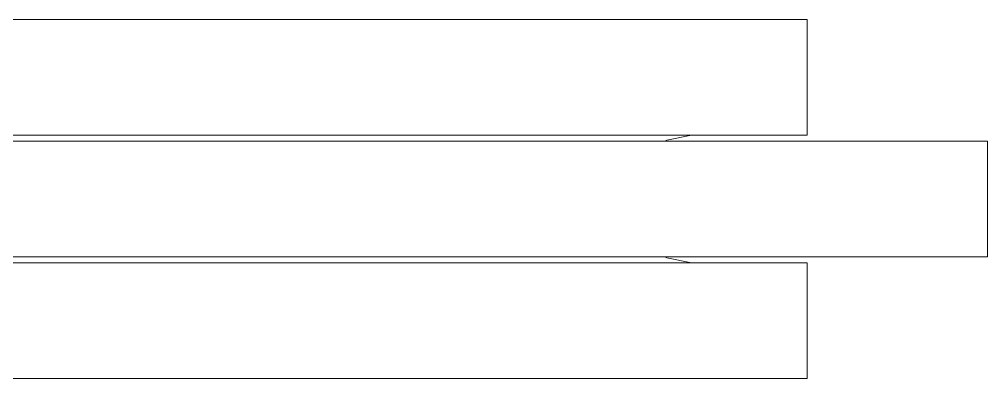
# Model space of a CAD drawing. Header units: millimetres. Extents: x -489 to 1607, y 116 to 1738.
# Drawn here: x -229.56 to -187.77, y 1365.62 to 1381.12 of the extents above; entities that cross this region are included whole.
import ezdxf

# ---------------------------------------------------------------- set-up
doc = ezdxf.new("R2010")
doc.units = ezdxf.units.MM

msp = doc.modelspace()

# ---------------------------------------------------------------- linework, layer by layer
at = {"color": 7, "linetype": 'Continuous', "lineweight": 15}
for p, q in [((-195.562, 1381.124), (-329.986, 1381.124)), ((-195.562, 1376.124), (-195.562, 1381.124)), ((-336.57, 1375.874), (-187.774, 1375.874)), ((-195.562, 1376.124), (-329.986, 1376.124)), ((-187.774, 1370.874), (-187.774, 1375.874)), ((-336.57, 1370.874), (-187.774, 1370.874)), ((-195.562, 1370.624), (-329.986, 1370.624)), ((-195.562, 1365.624), (-195.562, 1370.624)), ((-195.562, 1365.624), (-329.986, 1365.624))]:
    msp.add_line(p, q, dxfattribs=at)
at = {"color": 7, "linetype": 'Continuous', "lineweight": 15, "flags": 128}
for points in [[(-201.708, 1375.874), (-201.615, 1375.915), (-200.562, 1376.124)], [(-200.562, 1370.624), (-201.615, 1370.833), (-201.708, 1370.874)]]:
    msp.add_lwpolyline(points, dxfattribs=at)

doc.saveas('drawing.dxf')
